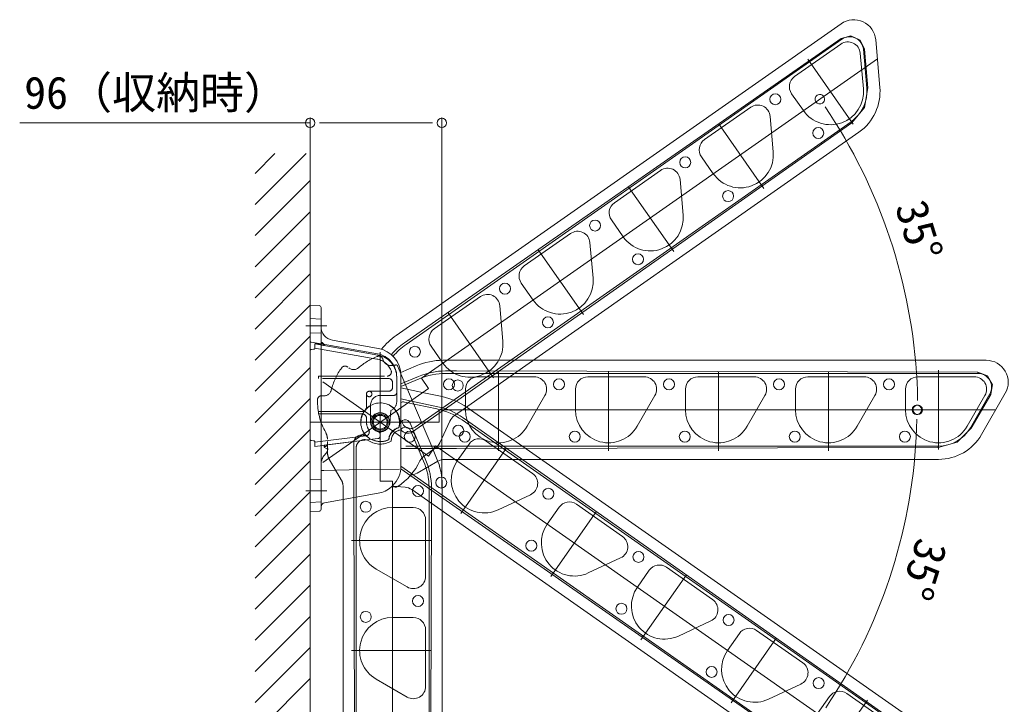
# Model space of a CAD drawing. Units: millimetres, scale not verified. Extents: x -1681 to -294, y -1188 to 1055.
# Drawn here: x -739.7 to -560, y -473.5 to -349.1 of the extents above; entities that cross this region are included whole.
import ezdxf
from ezdxf.enums import TextEntityAlignment as Align

# ---------------------------------------------------------------- set-up
doc = ezdxf.new("R2010")
doc.units = ezdxf.units.MM
doc.header["$LTSCALE"] = 4
for name, pattern in [('CHAIN2', [12, 9, -1, 1, -1]), ('DASHED1', [1.8, 1.2, -0.6]), ('DASHED3', [4, 3, -1])]:
    doc.linetypes.add(name, pattern=pattern)
for name, color, linetype, lineweight in [('0-3_YKK_13', 4, 'Continuous', 9), ('0-4_YKK_D', 6, 'Continuous', 9), ('0-5_YKK_12', 2, 'CHAIN2', 9)]:
    doc.layers.add(name, color=color, linetype=linetype, lineweight=lineweight)
doc.styles.add('ＭＳ ゴシック', font='')
doc.styles.get('ＭＳ ゴシック').set_extended_font_data('MS Gothic')

msp = doc.modelspace()

# ---------------------------------------------------------------- linework, layer by layer
at = {"layer": '0-3_YKK_13'}
for p, q in [((-671.221, -406.484), (-590.327, -349.842)), ((-590.206, -352.656), (-669.421, -408.123)), ((-590.316, -352.5), (-668.094, -406.667)), ((-598.782, -359.424), (-590.389, -353.548)), ((-590.316, -352.5), (-590.206, -352.656)), ((-584.076, -352.772), (-584.048, -352.77)), ((-584.048, -352.77), (-583.293, -361.397)), ((-586.857, -355.195), (-586.291, -361.665)), ((-586.282, -354.486), (-586.097, -354.47)), ((-585.665, -361.532), (-586.282, -354.486)), ((-585.472, -361.515), (-586.097, -354.47)), ((-597.183, -365.629), (-599.334, -362.558)), ((-585.472, -361.515), (-585.665, -361.532)), ((-615.165, -370.895), (-606.772, -365.019)), ((-667.793, -423.158), (-588.518, -367.65)), ((-659.999, -418.229), (-588.398, -367.821)), ((-603.24, -366.666), (-602.674, -373.137)), ((-588.518, -367.65), (-588.398, -367.821)), ((-587.097, -369.554), (-660.64, -421.05)), ((-587.114, -369.528), (-587.097, -369.554)), ((-696.872, -377.03), (-693.27, -373.428)), ((-696.872, -382.686), (-687.613, -373.428)), ((-686.872, -373.428), (-686.872, -525.422)), ((-613.566, -377.101), (-615.717, -374.029)), ((-631.548, -382.367), (-623.155, -376.491)), ((-696.872, -388.343), (-686.872, -378.343)), ((-619.623, -378.138), (-619.057, -384.608)), ((-696.872, -394), (-686.872, -384)), ((-629.949, -388.572), (-632.1, -385.501)), ((-647.931, -393.838), (-639.538, -387.962)), ((-696.872, -399.657), (-686.872, -389.657)), ((-636.006, -389.609), (-635.44, -396.08)), ((-696.872, -405.314), (-686.872, -395.314)), ((-646.332, -400.044), (-648.483, -396.972)), ((-664.314, -405.31), (-655.921, -399.434)), ((-696.872, -410.971), (-686.872, -400.971)), ((-685.234, -401.056), (-686.872, -400.999)), ((-686.872, -400.999), (-686.872, -402.248)), ((-686.872, -437.25), (-686.872, -402.248)), ((-684.872, -402.305), (-684.872, -401.431)), ((-684.872, -405.389), (-684.872, -402.305)), ((-652.389, -401.081), (-651.823, -407.551)), ((-683.842, -404.749), (-687.652, -404.749)), ((-684.872, -405.389), (-684.872, -406.298)), ((-696.872, -416.628), (-686.872, -406.628)), ((-684.872, -436.802), (-684.872, -406.298)), ((-674.503, -408.827), (-682.806, -407.363)), ((-668.094, -406.667), (-669.742, -407.82)), ((-674.122, -432.973), (-674.122, -409.499)), ((-662.715, -411.515), (-664.866, -408.444)), ((-662.704, -410.999), (-563.95, -410.999)), ((-563.95, -410.999), (-563.95, -411.028)), ((-696.872, -422.285), (-686.872, -412.285)), ((-670.404, -413.188), (-667.588, -411.993)), ((-660.247, -412.942), (-662.257, -412.942)), ((-565.465, -413.183), (-660.247, -412.942)), ((-565.465, -413.183), (-565.465, -413.374)), ((-665.061, -425.967), (-670.382, -413.431)), ((-670.372, -430.247), (-670.372, -413.751)), ((-667.142, -413.935), (-670.372, -415.307)), ((-667.053, -414.368), (-670.372, -415.776)), ((-565.465, -413.374), (-662.169, -413.374)), ((-656.372, -413.999), (-646.127, -413.999)), ((-636.372, -413.999), (-626.127, -413.999)), ((-616.372, -413.999), (-606.127, -413.999)), ((-596.372, -413.999), (-586.127, -413.999)), ((-576.372, -413.999), (-566.127, -413.999)), ((-670.372, -416.004), (-665.879, -416.959)), ((-658.622, -419.999), (-658.622, -416.249)), ((-638.622, -419.999), (-638.622, -416.249)), ((-618.622, -419.999), (-618.622, -416.249)), ((-598.622, -419.999), (-598.622, -416.249)), ((-578.622, -419.999), (-578.622, -416.249)), ((-696.872, -427.941), (-686.872, -417.941)), ((-667.068, -418.713), (-670.372, -418.011)), ((-667.337, -419.098), (-669.719, -418.592)), ((-668.243, -424.001), (-659.999, -418.229)), ((-663.636, -419.443), (-667.068, -418.713)), ((-665.879, -416.959), (-662.887, -417.595)), ((-644.178, -417.374), (-647.426, -422.999)), ((-624.178, -417.374), (-627.426, -422.999)), ((-604.178, -417.374), (-607.426, -422.999)), ((-584.178, -417.374), (-587.426, -422.999)), ((-564.178, -417.374), (-567.426, -422.999)), ((-566.837, -423.249), (-563.3, -417.124)), ((-566.668, -423.346), (-563.14, -417.217)), ((-560.486, -416.999), (-564.816, -424.499)), ((-563.3, -417.124), (-563.14, -417.217)), ((-663.811, -419.848), (-667.337, -419.098)), ((-658.316, -419.583), (-577.422, -476.226)), ((-663.315, -425.993), (-661.472, -422.041)), ((-580.025, -477.302), (-659.24, -421.835)), ((-657.418, -422.583), (-659.065, -421.43)), ((-696.872, -433.598), (-686.872, -423.598)), ((-667.179, -425.999), (-668.693, -422.434)), ((-667.649, -425.999), (-668.6, -423.758)), ((-579.915, -477.145), (-657.418, -422.583)), ((-566.668, -423.346), (-566.837, -423.249)), ((-683.722, -427.704), (-683.722, -425.735)), ((-654.85, -425.672), (-646.457, -431.548)), ((-670.311, -427.056), (-660.247, -427.056)), ((-669.459, -426.624), (-572.682, -426.624)), ((-666.24, -429.318), (-667.649, -425.999)), ((-665.808, -429.229), (-667.179, -425.999)), ((-664.147, -426.984), (-666.081, -428.338)), ((-665.061, -425.967), (-663.865, -428.783)), ((-660.247, -427.056), (-572.682, -426.834)), ((-660.134, -429.296), (-657.983, -426.225)), ((-572.682, -426.624), (-572.682, -426.834)), ((-696.872, -439.255), (-686.872, -429.255)), ((-667.417, -431.514), (-663.641, -429.334)), ((-572.61, -428.999), (-662.391, -428.999)), ((-670.395, -430.727), (-665.513, -434.145)), ((-670.372, -430.215), (-593.537, -484.016)), ((-671.872, -432.973), (-674.122, -432.973)), ((-671.872, -534.153), (-671.872, -432.973)), ((-683.842, -434.749), (-687.652, -434.749)), ((-672.025, -433.961), (-672.091, -434.02)), ((-671.834, -433.78), (-672.025, -433.961)), ((-671.92, -433.861), (-669.6, -434.064)), ((-594.84, -486.003), (-668.384, -434.507)), ((-665.513, -434.145), (-593.657, -484.188)), ((-665.247, -530.905), (-665.247, -434.202)), ((-664.815, -436.124), (-664.815, -434.113)), ((-662.872, -433.667), (-662.872, -532.421)), ((-696.872, -444.912), (-686.872, -434.912)), ((-684.252, -436.89), (-674.503, -435.171)), ((-680.872, -523.761), (-680.872, -436.294)), ((-678.929, -435.951), (-678.929, -436.124)), ((-678.929, -436.124), (-678.706, -523.688)), ((-678.497, -435.875), (-678.497, -523.688)), ((-665.055, -530.905), (-664.815, -436.124)), ((-646.797, -435.431), (-652.684, -438.176)), ((-686.872, -437.25), (-686.872, -438.499)), ((-686.872, -438.499), (-685.234, -438.442)), ((-684.872, -436.802), (-684.872, -437.227)), ((-684.872, -437.227), (-684.872, -437.398)), ((-684.872, -438.067), (-684.872, -437.398)), ((-671.872, -437.749), (-668.122, -437.749)), ((-643.751, -440.768), (-641.6, -437.696)), ((-638.467, -437.144), (-630.074, -443.02)), ((-665.872, -439.999), (-665.872, -450.244)), ((-696.872, -450.569), (-686.872, -440.569)), ((-679.322, -443.749), (-664.922, -443.749)), ((-696.872, -456.226), (-686.872, -446.226)), ((-630.414, -446.902), (-636.301, -449.647)), ((-669.247, -452.193), (-674.872, -448.945)), ((-627.368, -452.239), (-625.217, -449.168)), ((-622.084, -448.615), (-613.691, -454.491)), ((-696.872, -461.882), (-686.872, -451.882)), ((-696.872, -467.539), (-686.872, -457.539)), ((-671.872, -457.749), (-668.122, -457.749)), ((-665.872, -459.999), (-665.872, -470.244)), ((-614.031, -458.374), (-619.918, -461.119)), ((-610.985, -463.711), (-608.834, -460.639)), ((-610.985, -463.711), (-608.834, -460.639)), ((-605.701, -460.087), (-597.308, -465.963)), ((-696.872, -473.196), (-686.872, -463.196)), ((-679.322, -463.749), (-664.922, -463.749)), ((-696.872, -478.853), (-686.872, -468.853)), ((-669.247, -472.193), (-674.872, -468.945)), ((-597.648, -469.845), (-603.535, -472.59)), ((-594.602, -475.182), (-592.451, -472.111)), ((-589.318, -471.558), (-580.925, -477.434))]:
    msp.add_line(p, q, dxfattribs=at)
at = {"layer": '0-3_YKK_13', "linetype": 'DASHED3'}
for p, q in [((-686.872, -403.429), (-684.872, -403.499)), ((-684.872, -405.999), (-686.871, -406.069)), ((-686.665, -407.698), (-684.872, -408.014)), ((-684.822, -407.824), (-684.822, -407.749)), ((-684.822, -407.749), (-684.697, -407.749)), ((-684.822, -407.999), (-684.822, -407.824)), ((-684.728, -407.824), (-684.822, -407.824)), ((-684.697, -407.749), (-684.728, -407.824)), ((-684.397, -408.155), (-684.728, -407.824)), ((-684.697, -407.749), (-684.344, -408.102)), ((-686.872, -425.352), (-686.872, -409.271)), ((-686.63, -409.021), (-686.238, -409.007)), ((-685.997, -407.999), (-684.822, -407.999)), ((-685.997, -408.028), (-685.997, -407.999)), ((-685.997, -408.028), (-674.53, -410.05)), ((-685.997, -408.536), (-685.997, -408.028)), ((-685.997, -408.536), (-685.997, -408.79)), ((-674.764, -410.77), (-685.997, -408.79)), ((-684.887, -408.224), (-684.397, -408.224)), ((-684.872, -408.014), (-674.634, -409.82)), ((-684.397, -408.299), (-684.461, -408.299)), ((-684.344, -408.102), (-684.397, -408.155)), ((-684.397, -408.224), (-684.397, -408.155)), ((-684.322, -408.155), (-684.397, -408.155)), ((-684.397, -408.299), (-684.397, -408.224)), ((-684.322, -408.224), (-684.397, -408.224)), ((-684.322, -408.155), (-684.322, -408.224)), ((-670.989, -412), (-670.382, -413.431)), ((-685.372, -413.874), (-672.848, -413.874)), ((-685.372, -413.874), (-685.372, -414.312)), ((-672.622, -414.312), (-685.372, -414.312)), ((-671.872, -415.874), (-671.872, -415.062)), ((-671.122, -414.005), (-671.122, -418.499)), ((-671.122, -414.112), (-671.122, -416.874)), ((-676.122, -416.624), (-672.622, -416.624)), ((-686.872, -417.249), (-686.872, -417.268)), ((-684.717, -417.432), (-684.48, -417.453)), ((-676.622, -419.562), (-676.622, -417.124)), ((-671.622, -417.374), (-674.122, -417.374)), ((-685.372, -420.311), (-677.372, -420.311)), ((-685.372, -420.311), (-685.372, -420.749)), ((-675.872, -419.124), (-675.872, -422.249)), ((-672.178, -420.105), (-672.378, -422.402)), ((-677.372, -420.749), (-685.372, -420.749)), ((-676.622, -422.249), (-676.622, -421.499)), ((-686.238, -425.616), (-686.63, -425.602)), ((-685.997, -425.886), (-676.763, -424.752)), ((-674.561, -425.237), (-685.997, -426.642)), ((-685.997, -425.866), (-685.997, -425.886)), ((-685.997, -425.886), (-685.997, -426.138)), ((-674.561, -425.237), (-683.35, -426.317)), ((-674.122, -424.233), (-674.122, -424.741)), ((-674.122, -424.443), (-674.122, -424.741)), ((-685.997, -426.642), (-685.997, -426.138)), ((-684.322, -426.436), (-684.201, -426.421)), ((-684.322, -426.727), (-684.322, -426.436)), ((-684.272, -426.674), (-684.272, -426.43)), ((-684.097, -426.674), (-684.272, -426.674)), ((-683.741, -427.134), (-684.259, -426.835)), ((-683.953, -426.391), (-684.201, -426.421)), ((-683.972, -426.446), (-683.972, -426.549)), ((-683.832, -426.376), (-683.35, -426.317)), ((-683.721, -426.791), (-683.832, -426.376)), ((-678.929, -426.059), (-678.929, -435.951)), ((-678.496, -426.912), (-678.497, -435.875)), ((-684.287, -428.276), (-683.941, -427.863)), ((-683.387, -428.954), (-681.207, -432.73)), ((-684.389, -431.001), (-677.443, -430.876)), ((-677.443, -430.876), (-670.641, -430.758)), ((-686.872, -432.679), (-684.872, -432.749)), ((-680.872, -436.294), (-680.872, -433.98)), ((-684.872, -436.749), (-686.872, -436.819))]:
    msp.add_line(p, q, dxfattribs=at)
at = {"layer": '0-3_YKK_13', "linetype": 'DASHED1'}
for p, q in [((-674.363, -410.283), (-674.363, -410.243)), ((-673.648, -410.769), (-673.582, -410.981)), ((-684.389, -431.001), (-684.872, -431.001))]:
    msp.add_line(p, q, dxfattribs=at)
at = {"layer": '0-3_YKK_13'}
for points in [[(-590.316, -352.5), (-588.54, -352.027), (-586.875, -352.805), (-586.097, -354.47)], [(-585.472, -361.515), (-586.091, -365.06), (-588.398, -367.821)], [(-565.465, -413.183), (-563.74, -413.815), (-562.822, -415.407), (-563.14, -417.217)], [(-566.668, -423.346), (-569.209, -425.895), (-572.682, -426.834)]]:
    msp.add_lwpolyline(points, dxfattribs=at)
for centre in [(-602.294, -363.561), (-594.49, -369.694), (-618.677, -375.033), (-610.873, -381.166), (-635.06, -386.505), (-627.256, -392.638), (-651.443, -397.976), (-643.639, -404.109), (-667.826, -409.448), (-661.622, -415.374), (-660.022, -415.581), (-641.622, -415.374), (-621.622, -415.374), (-601.622, -415.374), (-581.622, -415.374), (-668.747, -424.874), (-659.939, -423.787), (-658.747, -424.874), (-638.747, -424.874), (-618.747, -424.874), (-598.747, -424.874), (-578.747, -424.874), (-663.033, -433.218), (-667.247, -434.749), (-643.556, -435.259), (-676.747, -437.624), (-646.65, -444.69), (-627.173, -446.73), (-667.247, -454.749), (-630.267, -456.161), (-676.747, -457.624), (-610.79, -458.202), (-613.884, -467.633), (-594.407, -469.673)]:
    msp.add_circle(centre, 1, dxfattribs=at)
at = {"layer": '0-3_YKK_13', "linetype": 'DASHED3'}
for centre, radius in [((-676.122, -417.124), 0.5), ((-674.122, -422.249), 1.725), ((-674.122, -422.249), 1.673), ((-674.122, -422.249), 1.431), ((-674.122, -422.249), 1.25)]:
    msp.add_circle(centre, radius, dxfattribs=at)
at = {"layer": '0-3_YKK_13'}
for centre, radius, start, end in [((-588.033, -353.118), 4, 5, 125), ((-588.772, -354.704), 2.5, 5, 125), ((-589.099, -355.391), 2.25, 5, 125), ((-597.491, -361.267), 2.25, 125, 214.99998), ((-592.268, -362.188), 6, 214.99998, 5), ((-592.39, -362.12), 6.75, 305, 5), ((-592.259, -362.181), 9, 305, 5), ((-605.482, -366.862), 2.25, 5, 125), ((-613.874, -372.739), 2.25, 125, 214.99998), ((-608.651, -373.659), 6, 214.99998, 5), ((-621.865, -378.334), 2.25, 5, 125), ((-630.257, -384.21), 2.25, 125, 214.99998), ((-625.034, -385.131), 6, 214.99998, 5), ((-638.248, -389.805), 2.25, 5, 125), ((-646.64, -395.682), 2.25, 125, 214.99998), ((-641.417, -396.603), 6, 214.99998, 5), ((-654.631, -401.277), 2.25, 5, 125), ((-685.247, -401.431), 0.375, 0, 88), ((-682.372, -404.901), 2.5, 180, 260), ((-663.023, -407.153), 2.25, 125, 214.99998), ((-664.052, -416.724), 12.5, 125, 141.73892), ((-662.572, -418.059), 12.5, 125, 139.67003), ((-657.801, -408.074), 6, 214.99998, 5), ((-675.372, -413.751), 5, 0, 80), ((-662.251, -418.363), 12.5, 125, 139.66924), ((-662.704, -423.499), 12.5, 90, 113), ((-563.95, -414.999), 4, 330, 90), ((-662.257, -425.442), 12.5, 90, 113), ((-662.169, -425.874), 12.5, 90, 113), ((-656.372, -416.249), 2.25, 90, 180), ((-646.127, -416.249), 2.25, 330, 90), ((-636.372, -416.249), 2.25, 90, 180), ((-626.127, -416.249), 2.25, 330, 90), ((-616.372, -416.249), 2.25, 90, 180), ((-606.127, -416.249), 2.25, 330, 90), ((-596.372, -416.249), 2.25, 90, 180), ((-586.127, -416.249), 2.25, 330, 90), ((-576.372, -416.249), 2.25, 90, 180), ((-566.127, -416.249), 2.25, 330, 90), ((-565.465, -415.874), 2.5, 330, 90), ((-669.927, -419.57), 1, 78, 116.43387), ((-665.486, -429.822), 12.5, 55, 78), ((-666.41, -432.074), 12.5, 55, 78), ((-666.234, -431.669), 12.5, 55, 78), ((-652.622, -419.999), 6, 180, 330), ((-632.622, -419.999), 6, 180, 330), ((-612.622, -419.999), 6, 180, 330), ((-592.622, -419.999), 6, 180, 330), ((-572.622, -419.999), 6, 180, 330), ((-669.613, -422.825), 1, 22.99998, 172.71947), ((-668.653, -421.929), 1.5, 183.3447, 267.52151), ((-659.207, -423.097), 2.5, 125, 155), ((-669.521, -424.149), 1, 22.99998, 149.48645), ((-669.104, -422.773), 1.5, 212.27792, 302.69394), ((-668.653, -421.929), 1.5, 267.52151, 304.99983), ((-572.682, -419.874), 6.75, 270, 330), ((-656.14, -427.515), 2.25, 55, 145), ((-572.61, -419.999), 9, 270, 330), ((-665.581, -424.936), 2.5, 305, 335), ((-677.478, -424.187), 11.75, 303.90701, 334.21162), ((-664.647, -430.386), 2.5, 125, 154.21162), ((-677.747, -434.202), 12.5, 0, 22.99998), ((-677.315, -434.113), 12.5, 0, 22.99998), ((-675.372, -433.667), 12.5, 0, 22.99998), ((-662.391, -431.499), 2.5, 90, 119.99998), ((-655.22, -432.738), 6, 145, 295), ((-675.372, -430.247), 5, 315.03574, 0), ((-668.667, -429.349), 2.5, 270, 300), ((-647.748, -433.391), 2.25, 295, 55), ((-675.372, -430.247), 5, 280, 311.00768), ((-671.341, -433.317), 0.749, 223.26782, 303.9238), ((-669.818, -436.555), 2.5, 55, 85), ((-685.247, -438.067), 0.375, 272, 0), ((-684.122, -437.628), 0.75, 100, 180), ((-671.872, -443.749), 6, 90, 239.99998), ((-668.122, -439.999), 2.25, 0, 90), ((-639.757, -438.987), 2.25, 55, 145), ((-638.836, -444.209), 6, 145, 295), ((-631.365, -444.863), 2.25, 295, 55), ((-623.374, -450.458), 2.25, 55, 145), ((-668.122, -450.244), 2.25, 239.99998, 0), ((-622.453, -455.681), 6, 145, 295), ((-614.982, -456.335), 2.25, 295, 55), ((-671.872, -463.749), 6, 90, 239.99998), ((-668.122, -459.999), 2.25, 0, 90), ((-606.991, -461.93), 2.25, 55, 145), ((-606.07, -467.152), 6, 145, 295), ((-598.599, -467.806), 2.25, 295, 55), ((-668.122, -470.244), 2.25, 239.99998, 0), ((-590.608, -473.401), 2.25, 55, 145)]:
    msp.add_arc(centre, radius, start, end, dxfattribs=at)
at = {"layer": '0-3_YKK_13', "linetype": 'DASHED3'}
for centre, radius, start, end in [((-686.622, -407.452), 0.25, 180, 260), ((-686.622, -409.271), 0.25, 91.99998, 180), ((-686.247, -408.758), 0.25, 272, 0), ((-684.397, -408.224), 0.075, 270, 0), ((-684.397, -408.155), 0.075, 0, 45), ((-670.379, -421.246), 11.75, 111.2373, 130.90016), ((-675.372, -414.217), 3.5, 23.42648, 80), ((-674.363, -410.992), 0.749, 17.31351, 111.25409), ((-675.372, -414.005), 4.25, 0, 80), ((-675.247, -414.112), 4.125, 0, 80), ((-672.269, -410.572), 1.375, 197.33029, 277.83327), ((-671.631, -419.281), 11.75, 143.90701, 165.90016), ((-680.52, -412.801), 0.75, 50, 143.90956), ((-678.972, -411.326), 1.375, 230, 310.90016), ((-672.848, -413.124), 0.75, 270, 23.42648), ((-670.48, -423.574), 11.75, 93.68399, 97.83327), ((-671.219, -412.098), 0.25, 22.99998, 93.68399), ((-672.622, -415.062), 0.75, 0, 90), ((-684.361, -416.083), 1.375, 264.99998, 345.90016), ((-672.622, -415.874), 0.75, 270, 0), ((-671.622, -416.874), 0.5, 270, 0), ((-673.784, -418.389), 11.75, 178.90701, 209.21162), ((-684.783, -418.179), 0.749, 84.9832, 178.9238), ((-674.122, -419.124), 1.75, 90, 180), ((-672.872, -418.499), 1.75, 293.37202, 0), ((-674.122, -422.249), 3.545, 124.9444, 296.39061), ((-674.122, -422.249), 3.5, 343.71515, 295.97284), ((-677.372, -419.562), 0.75, 270, 0), ((-674.122, -422.249), 3.545, 343.29736, 68.83), ((-677.372, -421.499), 0.75, 0, 90), ((-674.122, -422.249), 2.5, 180, 212.76323), ((-674.122, -422.249), 1.75, 180, 257.1604), ((-676.855, -424.008), 0.75, 277, 32.76323), ((-674.622, -424.443), 0.5, 0, 77.1604), ((-673.872, -424.233), 0.25, 97.18076, 180), ((-674.122, -422.249), 1.75, 277.18076, 355), ((-670.122, -425.624), 2.478, 104.97923, 174.70876), ((-670.122, -425.624), 2.432, 104.38216, 175.30582), ((-670.122, -425.624), 2, 97.48863, 181.79666), ((-686.622, -425.352), 0.25, 180, 268), ((-686.247, -425.866), 0.25, 0, 88), ((-686.222, -425.343), 2.5, 0, 29.21162), ((-677.429, -426.059), 1.5, 49.0435, 177.69394), ((-676.996, -426.912), 1.5, 58.3447, 142.52151), ((-674.122, -422.249), 3.978, 238.3447, 300.20238), ((-674.622, -424.741), 0.5, 277, 0), ((-674.622, -424.741), 0.5, 277, 0), ((-684.197, -426.727), 0.125, 180, 239.99998), ((-684.097, -426.549), 0.125, 270, 0), ((-684.222, -426.446), 0.25, 0, 12.01756), ((-684.822, -427.124), 1.15, 320, 16.8213), ((-683.804, -427.242), 0.125, 353.36234, 60), ((-681.222, -427.704), 2.5, 180, 210), ((-676.996, -426.912), 1.5, 142.52151, 179.99983), ((-682.372, -429.883), 2.5, 140, 180), ((-683.372, -433.98), 2.5, 359.99939, 30)]:
    msp.add_arc(centre, radius, start, end, dxfattribs=at)
at = {"layer": '0-4_YKK_D'}
for p, q in [((-593.251, -364.951), (-592.3, -366.36)), ((-686.872, -367.853), (-739.658, -367.853)), ((-686.872, -399.999), (-686.872, -366.853)), ((-685.172, -367.853), (-683.472, -367.853)), ((-666.324, -367.853), (-683.472, -367.853)), ((-664.624, -367.853), (-666.324, -367.853)), ((-662.924, -434.124), (-662.924, -366.853)), ((-576.43, -418.299), (-576.46, -416.6)), ((-576.596, -421.699), (-576.626, -423.399)), ((-593.13, -474.138), (-592.179, -472.729))]:
    msp.add_line(p, q, dxfattribs=at)
for centre, radius, start, end in [((-594.202, -363.542), 0.85, 124.01038, 304.01038), ((-594.202, -363.542), 0.85, 304.01038, 124.01038), ((-674.831, -419.999), 98.43, 1.97922, 33.02077), ((-686.872, -367.853), 0.85, 0, 180), ((-686.872, -367.853), 0.85, 180, 0), ((-662.924, -367.853), 0.85, 0, 180), ((-662.924, -367.853), 0.85, 180, 0), ((-576.566, -419.999), 0.85, 88.9942, 268.9942), ((-576.401, -419.999), 0.85, 90.98961, 270.98961), ((-576.566, -419.999), 0.85, 268.9942, 88.9942), ((-576.401, -419.999), 0.85, 270.98961, 90.98961), ((-673.412, -419.999), 96.846, 327.01158, 357.9884)]:
    msp.add_arc(centre, radius, start, end, dxfattribs=at)
at = {"layer": '0-5_YKK_12', "linetype": 'Continuous'}
for p, q in [((-583.746, -356.22), (-666.628, -414.255)), ((-588.114, -368.099), (-596.374, -356.304)), ((-604.378, -379.762), (-612.638, -367.966)), ((-620.761, -391.234), (-629.021, -379.438)), ((-637.144, -402.705), (-645.404, -390.909)), ((-653.527, -414.177), (-661.787, -402.381)), ((-652.622, -427.449), (-652.622, -413.049)), ((-632.622, -427.449), (-632.622, -413.049)), ((-612.622, -427.449), (-612.622, -413.049)), ((-592.622, -427.449), (-592.622, -413.049)), ((-572.61, -427.224), (-572.61, -412.824)), ((-665.337, -428.4), (-684.566, -414.936)), ((-666.628, -414.255), (-665.337, -416.098)), ((-665.337, -416.098), (-684.566, -429.562)), ((-663.398, -419.999), (-663.398, -422.249)), ((-562.218, -419.999), (-663.398, -419.999)), ((-663.398, -422.249), (-686.872, -422.249)), ((-664.046, -426.557), (-665.337, -428.4)), ((-581.165, -484.591), (-664.046, -426.557)), ((-659.493, -438.84), (-651.233, -427.045)), ((-643.109, -450.312), (-634.85, -438.516)), ((-626.727, -461.784), (-618.467, -449.988)), ((-610.344, -473.255), (-602.084, -461.459)), ((-593.821, -484.549), (-585.562, -472.753))]:
    msp.add_line(p, q, dxfattribs=at)

# ---------------------------------------------------------------- texts
at = {"layer": '0-4_YKK_D', "color": 4, "style": 'ＭＳ ゴシック'}
msp.add_text('96（収納時）', height=5.865, dxfattribs=at).set_placement((-738.858, -367.053), align=Align.BOTTOM_LEFT)
for rotation, p in [(287.289, (-582.24, -383.583)), (252.5, (-578.104, -442.444))]:
    msp.add_text('35°', height=5.865, rotation=rotation, dxfattribs=at).set_placement(p, align=Align.BOTTOM_LEFT)

doc.saveas('drawing.dxf')
